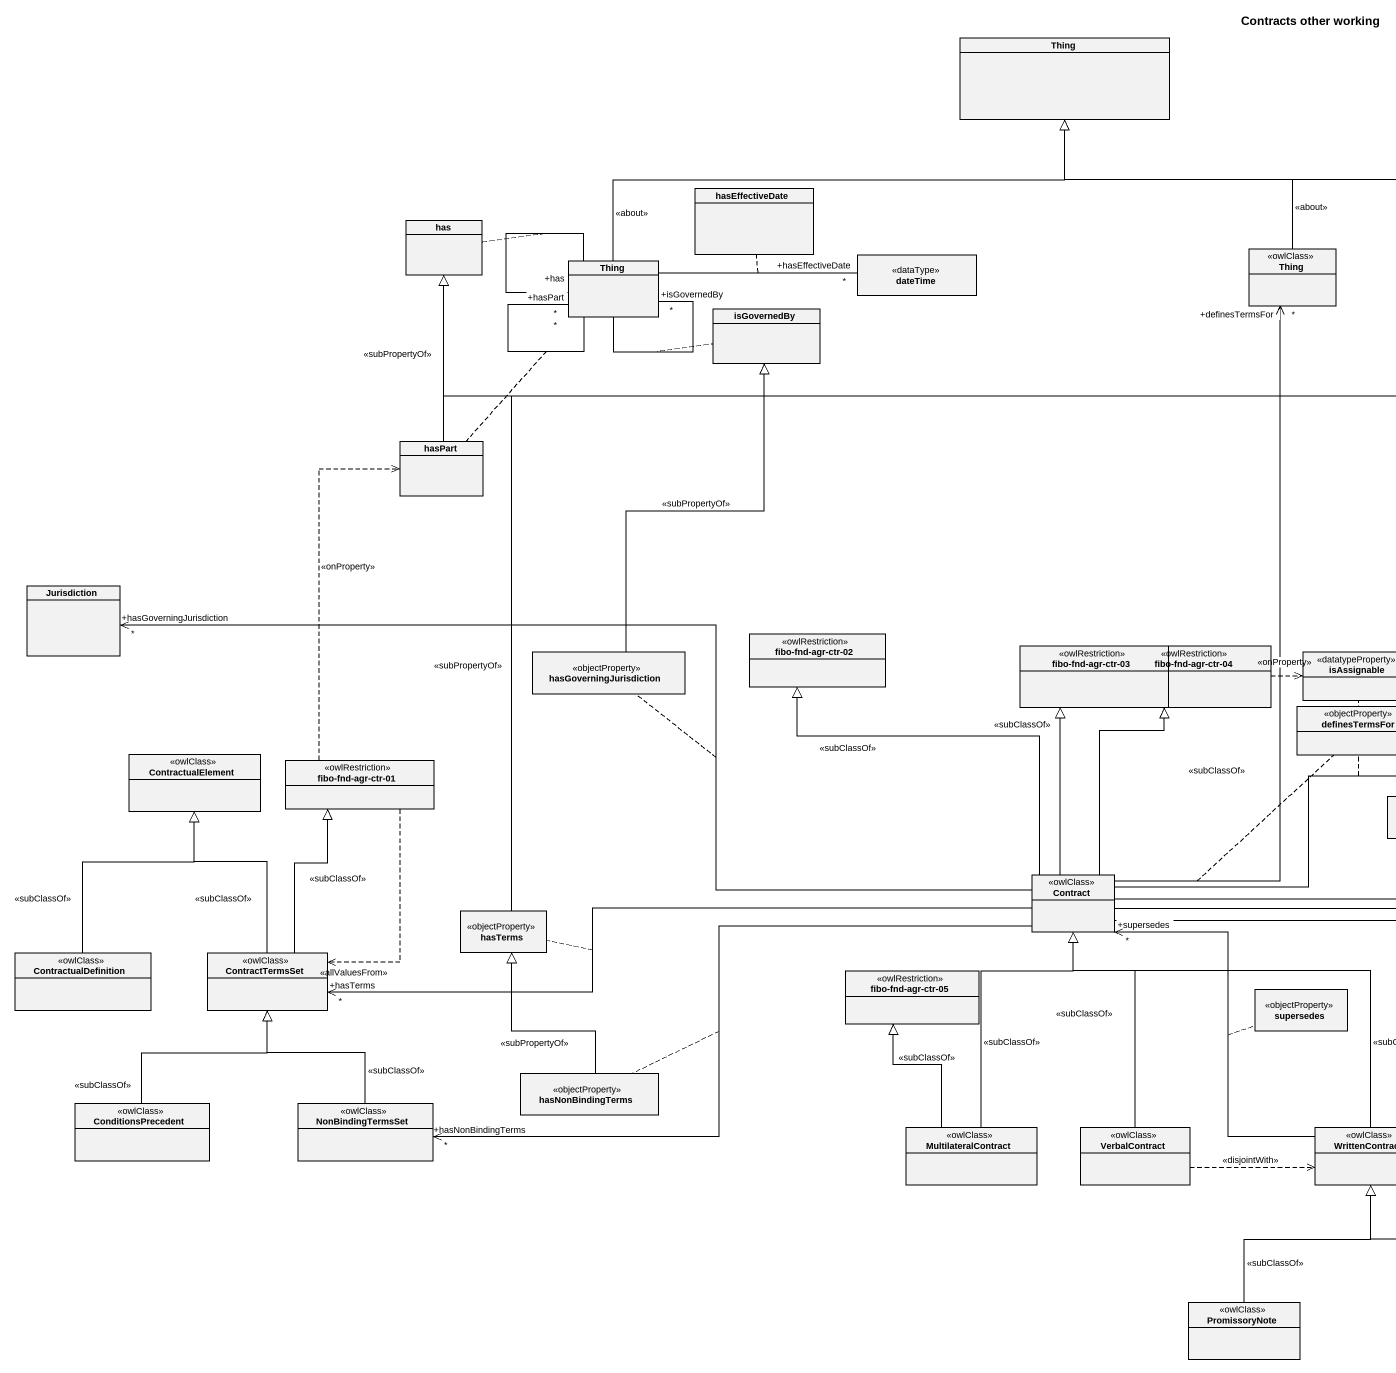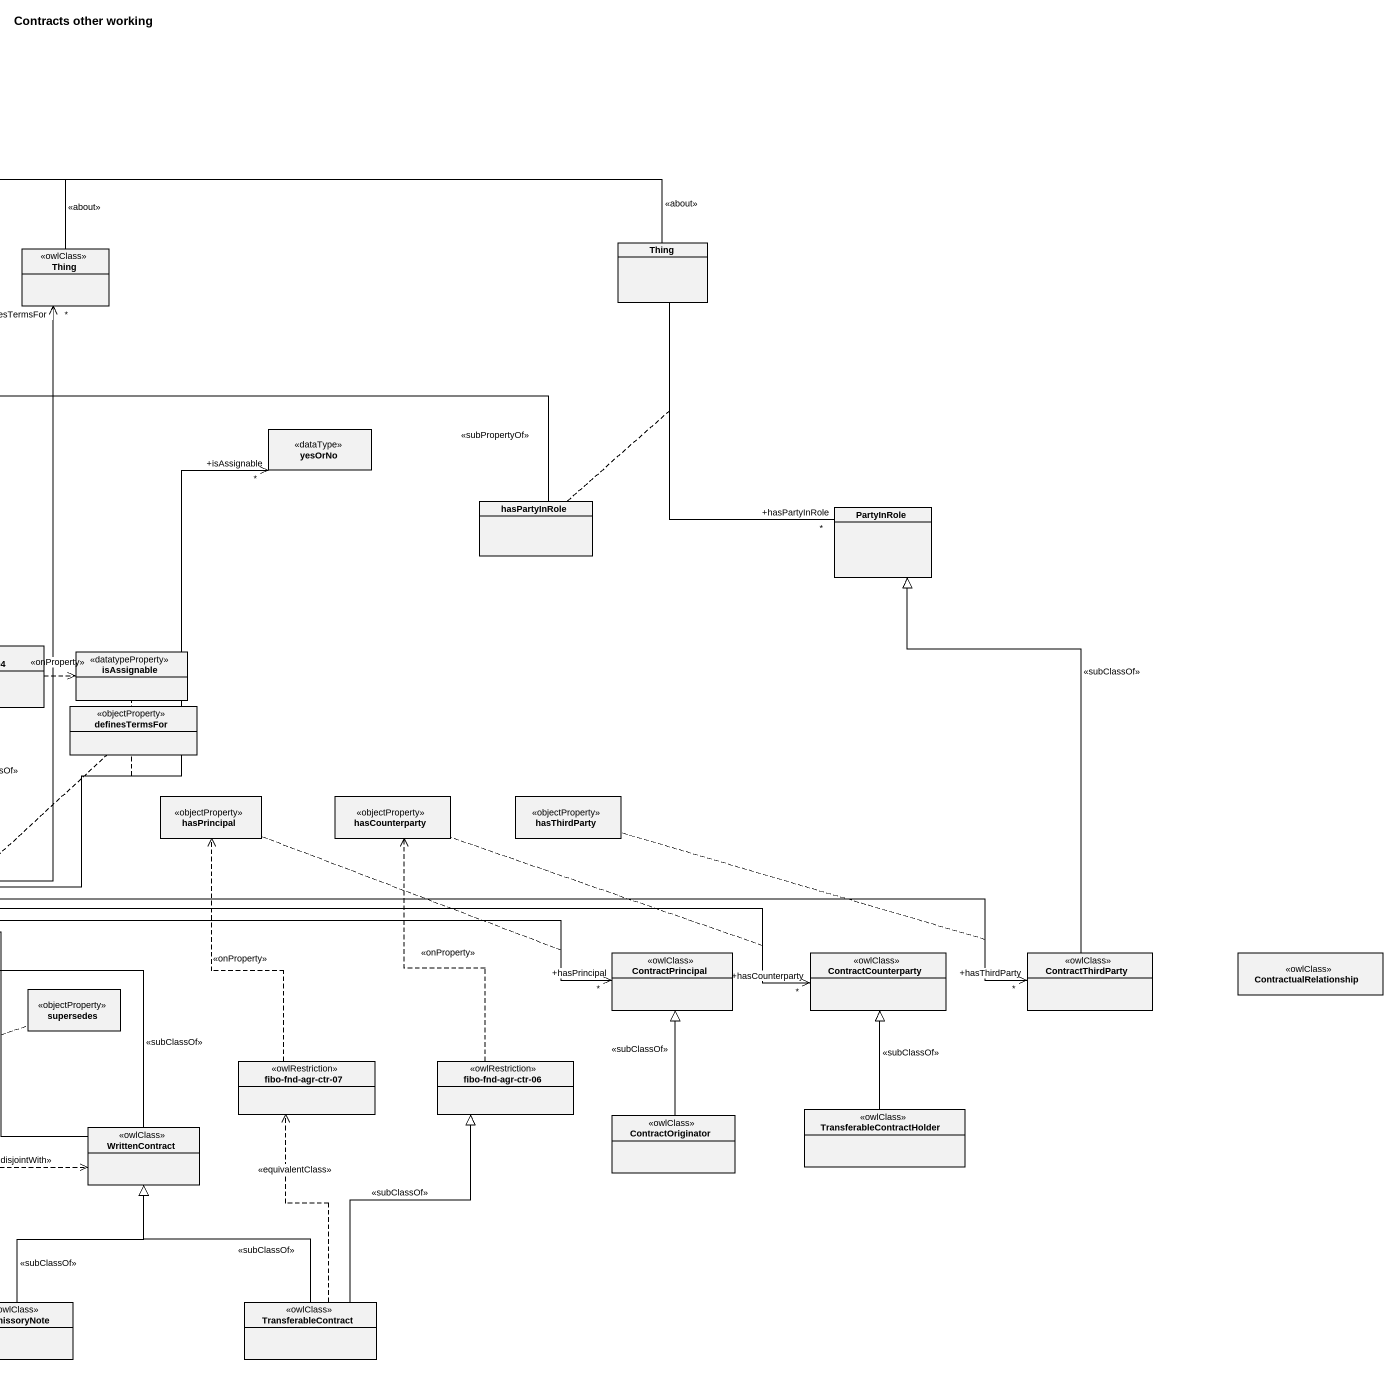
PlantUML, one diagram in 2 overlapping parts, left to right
@startuml
title Contracts other working
hide circle
hide empty members
class Thing
class has
class hasEffectiveDate
class "Thing" as Thing_2
class dateTime <<dataType>>
class "Thing" as Thing_3 <<owlClass>>
class "Thing" as Thing_4
class isGovernedBy
class hasPart
class yesOrNo <<dataType>>
class hasPartyInRole
class PartyInRole
class Jurisdiction
class "fibo-fnd-agr-ctr-02" as fibo_fnd_agr_ctr_02 <<owlRestriction>>
class "fibo-fnd-agr-ctr-03" as fibo_fnd_agr_ctr_03 <<owlRestriction>>
class "fibo-fnd-agr-ctr-04" as fibo_fnd_agr_ctr_04 <<owlRestriction>>
class hasGoverningJurisdiction <<objectProperty>>
class isAssignable <<datatypeProperty>>
class definesTermsFor <<objectProperty>>
class ContractualElement <<owlClass>>
class "fibo-fnd-agr-ctr-01" as fibo_fnd_agr_ctr_01 <<owlRestriction>>
class hasPrincipal <<objectProperty>>
class hasCounterparty <<objectProperty>>
class hasThirdParty <<objectProperty>>
class Contract <<owlClass>>
class hasTerms <<objectProperty>>
class ContractualDefinition <<owlClass>>
class ContractTermsSet <<owlClass>>
class ContractPrincipal <<owlClass>>
class ContractCounterparty <<owlClass>>
class ContractThirdParty <<owlClass>>
class ContractualRelationship <<owlClass>>
class "fibo-fnd-agr-ctr-05" as fibo_fnd_agr_ctr_05 <<owlRestriction>>
class supersedes <<objectProperty>>
class hasNonBindingTerms <<objectProperty>>
class "fibo-fnd-agr-ctr-07" as fibo_fnd_agr_ctr_07 <<owlRestriction>>
class "fibo-fnd-agr-ctr-06" as fibo_fnd_agr_ctr_06 <<owlRestriction>>
class ConditionsPrecedent <<owlClass>>
class NonBindingTermsSet <<owlClass>>
class TransferableContractHolder <<owlClass>>
class MultilateralContract <<owlClass>>
class VerbalContract <<owlClass>>
class WrittenContract <<owlClass>>
class ContractOriginator <<owlClass>>
class PromissoryNote <<owlClass>>
class TransferableContract <<owlClass>>
Thing_2 -right-|> Thing : <<about>>
Thing_2 -- "+has\n*" Thing_2
(Thing_2, Thing_2) .. has
Thing_2 -- "+hasPart\n*" Thing_2
(Thing_2, Thing_2) .. hasPart
Thing_2 -- "+isGovernedBy\n*" Thing_2
(Thing_2, Thing_2) .. isGovernedBy
Thing_2 -right- "+hasEffectiveDate\n*" dateTime
(Thing_2, dateTime) .. hasEffectiveDate
Thing_3 -up-|> Thing : <<about>>
Thing_4 -left-|> Thing : <<about>>
Thing_4 -- "+hasPartyInRole\n*" PartyInRole
(Thing_4, PartyInRole) .. hasPartyInRole
hasPart -up-|> has : <<subPropertyOf>>
hasPartyInRole -left-|> has : <<subPropertyOf>>
fibo_fnd_agr_ctr_04 .right.> isAssignable : <<onProperty>>
hasGoverningJurisdiction -up-|> isGovernedBy : <<subPropertyOf>>
fibo_fnd_agr_ctr_01 .up.> hasPart : <<onProperty>>
fibo_fnd_agr_ctr_01 ..> ContractTermsSet : <<allValuesFrom>>
Contract -up-> "+definesTermsFor\n*" Thing_3
(Contract, Thing_3) .. definesTermsFor
Contract -up-> "+isAssignable\n*" yesOrNo
(Contract, yesOrNo) .. isAssignable
Contract -left-> "+hasGoverningJurisdiction\n*" Jurisdiction
(Contract, Jurisdiction) .. hasGoverningJurisdiction
Contract -up-|> fibo_fnd_agr_ctr_02 : <<subClassOf>>
Contract -up-|> fibo_fnd_agr_ctr_03 : <<subClassOf>>
Contract -up-|> fibo_fnd_agr_ctr_04 : <<subClassOf>>
Contract -left-> "+hasTerms\n*" ContractTermsSet
(Contract, ContractTermsSet) .. hasTerms
Contract -right-> "+hasPrincipal\n*" ContractPrincipal
(Contract, ContractPrincipal) .. hasPrincipal
Contract -right-> "+hasCounterparty\n*" ContractCounterparty
(Contract, ContractCounterparty) .. hasCounterparty
Contract -right-> "+hasThirdParty\n*" ContractThirdParty
(Contract, ContractThirdParty) .. hasThirdParty
Contract -left-> "+hasNonBindingTerms\n*" NonBindingTermsSet
(Contract, NonBindingTermsSet) .. hasNonBindingTerms
hasTerms -up-|> has : <<subPropertyOf>>
ContractualDefinition -up-|> ContractualElement : <<subClassOf>>
ContractTermsSet -up-|> ContractualElement : <<subClassOf>>
ContractTermsSet -up-|> fibo_fnd_agr_ctr_01 : <<subClassOf>>
ContractThirdParty -up-|> PartyInRole : <<subClassOf>>
hasNonBindingTerms -up-|> hasTerms : <<subPropertyOf>>
fibo_fnd_agr_ctr_07 .up.> hasPrincipal : <<onProperty>>
fibo_fnd_agr_ctr_06 .up.> hasCounterparty : <<onProperty>>
ConditionsPrecedent -up-|> ContractTermsSet : <<subClassOf>>
NonBindingTermsSet -up-|> ContractTermsSet : <<subClassOf>>
TransferableContractHolder -up-|> ContractCounterparty : <<subClassOf>>
MultilateralContract -up-|> Contract : <<subClassOf>>
MultilateralContract -up-|> fibo_fnd_agr_ctr_05 : <<subClassOf>>
VerbalContract -up-|> Contract : <<subClassOf>>
VerbalContract .right.> WrittenContract : <<disjointWith>>
WrittenContract -up-> "+supersedes\n*" Contract
(WrittenContract, Contract) .. supersedes
WrittenContract -up-|> Contract : <<subClassOf>>
ContractOriginator -up-|> ContractPrincipal : <<subClassOf>>
PromissoryNote -up-|> WrittenContract : <<subClassOf>>
TransferableContract .up.> fibo_fnd_agr_ctr_07 : <<equivalentClass>>
TransferableContract -up-|> fibo_fnd_agr_ctr_06 : <<subClassOf>>
TransferableContract -up-|> WrittenContract : <<subClassOf>>
@enduml
